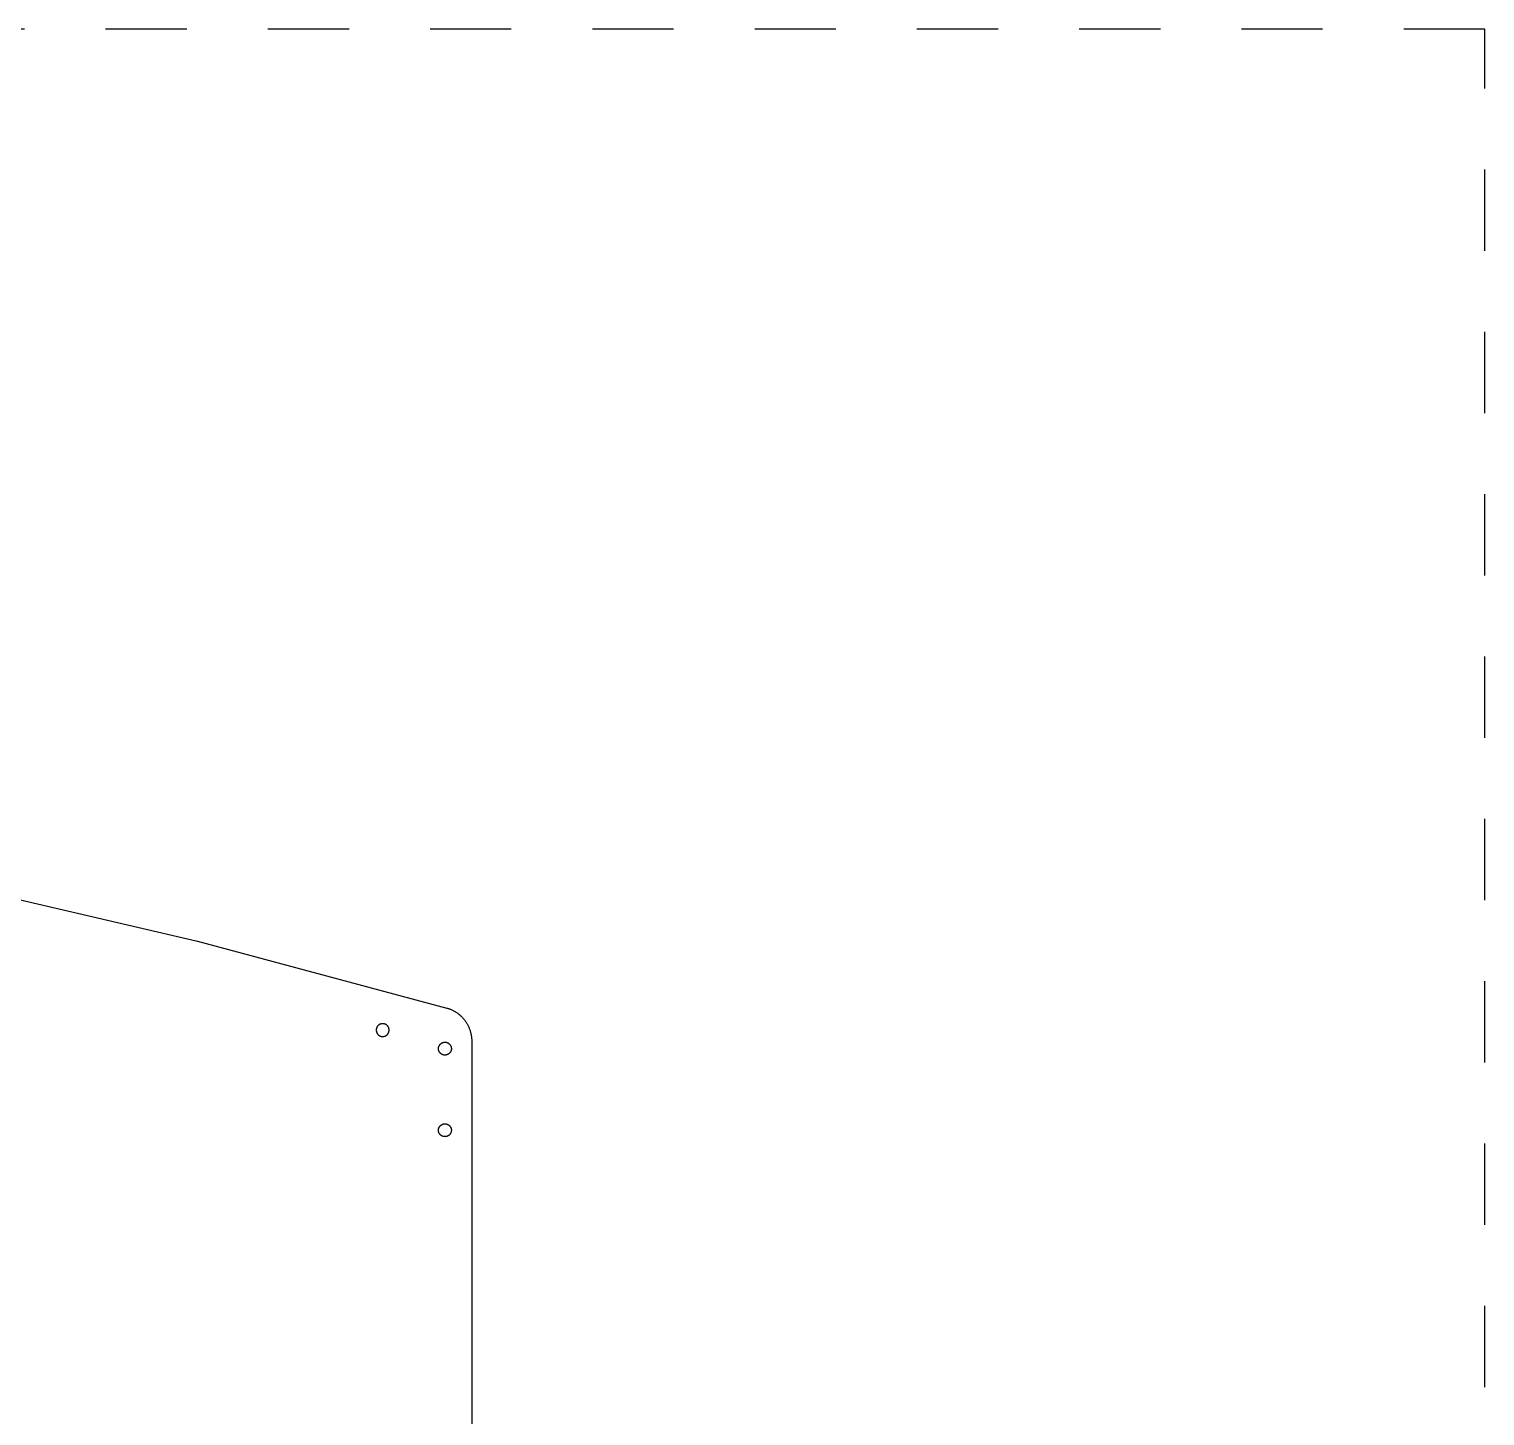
# Model space of a CAD drawing. Extents: x 0 to 146, y -2 to 88.
# Drawn here: x 71.8 to 93, y 61 to 81.18 of the extents above; entities that cross this region are included whole.
import ezdxf

# ---------------------------------------------------------------- set-up
doc = ezdxf.new("R2010")
doc.units = 0
doc.header["$LTSCALE"] = 15
doc.linetypes.add('HIDDEN', pattern=[0.15748, 0.07874, -0.07874])
for name, color, linetype in [('ALL_TEMP$0-REFEENCE', 7, 'HIDDEN'), ('CUT$EXTERIOR', 1, 'CONTINUOUS'), ('CUT$INTERIOR', 5, 'CONTINUOUS')]:
    doc.layers.add(name, color=color, linetype=linetype)

msp = doc.modelspace()

# ---------------------------------------------------------------- linework, layer by layer
at = {"layer": 'ALL_TEMP$0-REFEENCE'}
for p, q in [((92.997, 81.178), (0, 81.178)), ((92.997, 0), (92.997, 81.178))]:
    msp.add_line(p, q, dxfattribs=at)
at = {"layer": 'CUT$EXTERIOR'}
for p, q in [((70.594, 68.761), (74.257, 67.906)), ((74.257, 67.906), (77.885, 66.933)), ((77.885, 66.933), (77.894, 66.931)), ((77.894, 66.931), (77.903, 66.928)), ((77.903, 66.928), (77.912, 66.925)), ((77.912, 66.925), (77.921, 66.922)), ((77.921, 66.922), (77.93, 66.918)), ((77.93, 66.918), (77.939, 66.914)), ((77.939, 66.914), (77.948, 66.911)), ((77.948, 66.911), (77.957, 66.907)), ((77.957, 66.907), (77.966, 66.902)), ((77.966, 66.902), (77.975, 66.898)), ((77.975, 66.898), (77.983, 66.893)), ((77.983, 66.893), (77.992, 66.889)), ((77.992, 66.889), (78.001, 66.884)), ((78.001, 66.884), (78.01, 66.878)), ((78.01, 66.878), (78.018, 66.873)), ((78.018, 66.873), (78.027, 66.867)), ((78.027, 66.867), (78.035, 66.862)), ((78.035, 66.862), (78.043, 66.856)), ((78.043, 66.856), (78.052, 66.849)), ((78.052, 66.849), (78.06, 66.843)), ((78.06, 66.843), (78.068, 66.837)), ((78.068, 66.837), (78.076, 66.83)), ((78.076, 66.83), (78.083, 66.823)), ((78.083, 66.823), (78.091, 66.816)), ((78.091, 66.816), (78.098, 66.809)), ((78.098, 66.809), (78.106, 66.801)), ((78.106, 66.801), (78.113, 66.794)), ((78.113, 66.794), (78.12, 66.786)), ((78.12, 66.786), (78.127, 66.778)), ((78.127, 66.778), (78.134, 66.77)), ((78.134, 66.77), (78.14, 66.762)), ((78.14, 66.762), (78.147, 66.754)), ((78.147, 66.754), (78.153, 66.745)), ((78.153, 66.745), (78.159, 66.737)), ((78.159, 66.737), (78.165, 66.728)), ((78.165, 66.728), (78.17, 66.719)), ((78.17, 66.719), (78.176, 66.71)), ((78.176, 66.71), (78.181, 66.701)), ((78.181, 66.701), (78.186, 66.692)), ((78.186, 66.692), (78.191, 66.683)), ((78.191, 66.683), (78.196, 66.674)), ((78.196, 66.674), (78.2, 66.665)), ((78.2, 66.665), (78.204, 66.655)), ((78.204, 66.655), (78.209, 66.646)), ((78.209, 66.646), (78.212, 66.636)), ((78.212, 66.636), (78.216, 66.627)), ((78.216, 66.627), (78.22, 66.617)), ((78.22, 66.617), (78.223, 66.607)), ((78.223, 66.607), (78.226, 66.598)), ((78.226, 66.598), (78.229, 66.588)), ((78.229, 66.588), (78.231, 66.578)), ((78.231, 66.578), (78.234, 66.568)), ((78.234, 66.568), (78.236, 66.559)), ((78.236, 66.559), (78.238, 66.549)), ((78.238, 66.549), (78.24, 66.539)), ((78.24, 66.539), (78.241, 66.529)), ((78.241, 66.529), (78.243, 66.52)), ((78.243, 66.52), (78.244, 66.51)), ((78.244, 66.51), (78.245, 66.5)), ((78.245, 66.5), (78.246, 66.491)), ((78.246, 66.491), (78.247, 66.481)), ((78.247, 66.481), (78.247, 66.472)), ((78.247, 66.472), (78.247, 66.462)), ((78.247, 66.462), (78.247, 66.453)), ((78.247, 66.453), (78.247, 44.286))]:
    msp.add_line(p, q, dxfattribs=at)
at = {"layer": 'CUT$INTERIOR'}
for p, q in [((76.858, 66.622), (76.857, 66.619)), ((76.857, 66.619), (76.857, 66.615)), ((76.857, 66.615), (76.857, 66.612)), ((76.857, 66.612), (76.857, 66.609)), ((76.857, 66.609), (76.857, 66.606)), ((76.857, 66.606), (76.858, 66.602)), ((76.859, 66.628), (76.858, 66.625)), ((76.858, 66.625), (76.858, 66.622)), ((76.858, 66.602), (76.858, 66.599)), ((76.858, 66.599), (76.859, 66.596)), ((76.86, 66.635), (76.859, 66.632)), ((76.859, 66.632), (76.859, 66.628)), ((76.859, 66.596), (76.859, 66.593)), ((76.859, 66.593), (76.86, 66.59)), ((76.861, 66.638), (76.86, 66.635)), ((76.86, 66.59), (76.861, 66.586)), ((76.862, 66.641), (76.861, 66.638)), ((76.861, 66.586), (76.862, 66.583)), ((76.863, 66.644), (76.862, 66.641)), ((76.862, 66.583), (76.863, 66.58)), ((76.864, 66.647), (76.863, 66.644)), ((76.863, 66.58), (76.864, 66.577)), ((76.865, 66.65), (76.864, 66.647)), ((76.864, 66.577), (76.865, 66.574)), ((76.867, 66.653), (76.865, 66.65)), ((76.865, 66.574), (76.866, 66.571)), ((76.866, 66.571), (76.868, 66.568)), ((76.868, 66.656), (76.867, 66.653)), ((76.87, 66.659), (76.868, 66.656)), ((76.868, 66.568), (76.87, 66.565)), ((76.872, 66.662), (76.87, 66.659)), ((76.87, 66.565), (76.871, 66.563)), ((76.871, 66.563), (76.873, 66.56)), ((76.873, 66.664), (76.872, 66.662)), ((76.875, 66.667), (76.873, 66.664)), ((76.873, 66.56), (76.875, 66.557)), ((76.877, 66.67), (76.875, 66.667)), ((76.875, 66.557), (76.877, 66.555)), ((76.879, 66.672), (76.877, 66.67)), ((76.877, 66.555), (76.879, 66.552)), ((76.881, 66.674), (76.879, 66.672)), ((76.879, 66.552), (76.881, 66.55)), ((76.884, 66.677), (76.881, 66.674)), ((76.881, 66.55), (76.883, 66.547)), ((76.883, 66.547), (76.885, 66.545)), ((76.886, 66.679), (76.884, 66.677)), ((76.885, 66.545), (76.888, 66.543)), ((76.888, 66.681), (76.886, 66.679)), ((76.891, 66.684), (76.888, 66.681)), ((76.893, 66.686), (76.891, 66.684)), ((76.896, 66.688), (76.893, 66.686)), ((76.898, 66.689), (76.896, 66.688)), ((76.901, 66.691), (76.898, 66.689)), ((76.904, 66.693), (76.901, 66.691)), ((76.907, 66.694), (76.904, 66.693)), ((76.91, 66.696), (76.907, 66.694)), ((76.913, 66.697), (76.91, 66.696)), ((76.916, 66.699), (76.913, 66.697)), ((76.919, 66.7), (76.916, 66.699)), ((76.922, 66.701), (76.919, 66.7)), ((76.925, 66.702), (76.922, 66.701)), ((76.928, 66.703), (76.925, 66.702)), ((76.931, 66.703), (76.928, 66.703)), ((76.934, 66.704), (76.931, 66.703)), ((76.938, 66.705), (76.934, 66.704)), ((76.941, 66.705), (76.938, 66.705)), ((76.944, 66.705), (76.941, 66.705)), ((76.947, 66.705), (76.944, 66.705)), ((76.951, 66.706), (76.947, 66.705)), ((76.954, 66.706), (76.951, 66.706)), ((76.957, 66.705), (76.954, 66.706)), ((76.96, 66.705), (76.957, 66.705)), ((76.963, 66.705), (76.96, 66.705)), ((76.967, 66.704), (76.963, 66.705)), ((76.97, 66.704), (76.967, 66.704)), ((76.973, 66.703), (76.97, 66.704)), ((76.976, 66.702), (76.973, 66.703)), ((76.979, 66.701), (76.976, 66.702)), ((76.982, 66.7), (76.979, 66.701)), ((76.985, 66.699), (76.982, 66.7)), ((76.988, 66.698), (76.985, 66.699)), ((76.991, 66.696), (76.988, 66.698)), ((76.994, 66.695), (76.991, 66.696)), ((76.997, 66.693), (76.994, 66.695)), ((77, 66.692), (76.997, 66.693)), ((77.003, 66.69), (77, 66.692)), ((77.005, 66.688), (77.003, 66.69)), ((77.008, 66.686), (77.005, 66.688)), ((77.011, 66.684), (77.008, 66.686)), ((77.013, 66.682), (77.011, 66.684)), ((77.015, 66.68), (77.013, 66.682)), ((77.018, 66.678), (77.015, 66.68)), ((77.015, 66.543), (77.017, 66.546)), ((77.017, 66.546), (77.02, 66.548)), ((77.02, 66.675), (77.018, 66.678)), ((77.022, 66.673), (77.02, 66.675)), ((77.02, 66.548), (77.022, 66.55)), ((77.024, 66.67), (77.022, 66.673)), ((77.022, 66.55), (77.024, 66.553)), ((77.026, 66.668), (77.024, 66.67)), ((77.024, 66.553), (77.026, 66.555)), ((77.028, 66.665), (77.026, 66.668)), ((77.026, 66.555), (77.028, 66.558)), ((77.03, 66.662), (77.028, 66.665)), ((77.028, 66.558), (77.03, 66.561)), ((77.032, 66.66), (77.03, 66.662)), ((77.03, 66.561), (77.031, 66.563)), ((77.031, 66.563), (77.033, 66.566)), ((77.033, 66.657), (77.032, 66.66)), ((77.035, 66.654), (77.033, 66.657)), ((77.033, 66.566), (77.034, 66.569)), ((77.034, 66.569), (77.036, 66.572)), ((77.036, 66.651), (77.035, 66.654)), ((77.037, 66.648), (77.036, 66.651)), ((77.036, 66.572), (77.037, 66.575)), ((77.039, 66.645), (77.037, 66.648)), ((77.037, 66.575), (77.038, 66.578)), ((77.038, 66.578), (77.04, 66.581)), ((77.04, 66.642), (77.039, 66.645)), ((77.041, 66.639), (77.04, 66.642)), ((77.04, 66.581), (77.041, 66.584)), ((77.042, 66.636), (77.041, 66.639)), ((77.041, 66.587), (77.042, 66.591)), ((77.041, 66.584), (77.041, 66.587)), ((77.042, 66.632), (77.042, 66.636)), ((77.043, 66.629), (77.042, 66.632)), ((77.042, 66.591), (77.043, 66.594)), ((77.044, 66.626), (77.043, 66.629)), ((77.043, 66.594), (77.044, 66.597)), ((77.044, 66.623), (77.044, 66.626)), ((77.044, 66.62), (77.044, 66.623)), ((77.045, 66.616), (77.044, 66.62)), ((77.044, 66.603), (77.045, 66.607)), ((77.044, 66.6), (77.044, 66.603)), ((77.044, 66.597), (77.044, 66.6)), ((77.045, 66.613), (77.045, 66.616)), ((77.045, 66.61), (77.045, 66.613)), ((77.045, 66.607), (77.045, 66.61)), ((76.888, 66.543), (76.89, 66.54)), ((76.89, 66.54), (76.893, 66.538)), ((76.893, 66.538), (76.895, 66.536)), ((76.895, 66.536), (76.898, 66.535)), ((76.898, 66.535), (76.901, 66.533)), ((76.901, 66.533), (76.903, 66.531)), ((76.903, 66.531), (76.906, 66.529)), ((76.906, 66.529), (76.909, 66.528)), ((76.909, 66.528), (76.912, 66.527)), ((76.912, 66.527), (76.915, 66.525)), ((76.915, 66.525), (76.918, 66.524)), ((76.918, 66.524), (76.921, 66.523)), ((76.921, 66.523), (76.924, 66.522)), ((76.924, 66.522), (76.927, 66.521)), ((76.927, 66.521), (76.93, 66.52)), ((76.93, 66.52), (76.934, 66.52)), ((76.934, 66.52), (76.937, 66.519)), ((76.937, 66.519), (76.94, 66.519)), ((76.94, 66.519), (76.943, 66.518)), ((76.943, 66.518), (76.947, 66.518)), ((76.947, 66.518), (76.95, 66.518)), ((76.95, 66.518), (76.953, 66.518)), ((76.953, 66.518), (76.956, 66.518)), ((76.956, 66.518), (76.96, 66.518)), ((76.96, 66.518), (76.963, 66.519)), ((76.963, 66.519), (76.966, 66.519)), ((76.966, 66.519), (76.969, 66.52)), ((76.969, 66.52), (76.972, 66.521)), ((76.972, 66.521), (76.976, 66.521)), ((76.976, 66.521), (76.979, 66.522)), ((76.979, 66.522), (76.982, 66.523)), ((76.982, 66.523), (76.985, 66.524)), ((76.985, 66.524), (76.988, 66.526)), ((76.988, 66.526), (76.991, 66.527)), ((76.991, 66.527), (76.994, 66.528)), ((76.994, 66.528), (76.997, 66.53)), ((76.997, 66.53), (76.999, 66.532)), ((76.999, 66.532), (77.002, 66.533)), ((77.002, 66.533), (77.005, 66.535)), ((77.005, 66.535), (77.008, 66.537)), ((77.008, 66.537), (77.01, 66.539)), ((77.01, 66.539), (77.013, 66.541)), ((77.013, 66.541), (77.015, 66.543)), ((77.764, 66.354), (77.765, 66.357)), ((77.764, 66.351), (77.764, 66.354)), ((77.764, 66.347), (77.764, 66.351)), ((77.764, 66.344), (77.764, 66.347)), ((77.764, 66.341), (77.764, 66.344)), ((77.764, 66.338), (77.764, 66.341)), ((77.764, 66.334), (77.764, 66.338)), ((77.764, 66.331), (77.764, 66.334)), ((77.765, 66.357), (77.766, 66.36)), ((77.766, 66.364), (77.767, 66.367)), ((77.766, 66.36), (77.766, 66.364)), ((77.767, 66.367), (77.768, 66.37)), ((77.768, 66.37), (77.769, 66.373)), ((77.769, 66.373), (77.77, 66.376)), ((77.77, 66.376), (77.771, 66.379)), ((77.771, 66.379), (77.773, 66.382)), ((77.773, 66.382), (77.774, 66.385)), ((77.774, 66.385), (77.776, 66.388)), ((77.776, 66.388), (77.777, 66.39)), ((77.777, 66.39), (77.779, 66.393)), ((77.779, 66.393), (77.781, 66.396)), ((77.781, 66.396), (77.783, 66.399)), ((77.783, 66.399), (77.785, 66.401)), ((77.785, 66.401), (77.787, 66.404)), ((77.787, 66.404), (77.789, 66.406)), ((77.789, 66.406), (77.791, 66.408)), ((77.791, 66.408), (77.794, 66.411)), ((77.794, 66.411), (77.796, 66.413)), ((77.796, 66.413), (77.799, 66.415)), ((77.799, 66.415), (77.801, 66.417)), ((77.801, 66.417), (77.804, 66.419)), ((77.804, 66.419), (77.807, 66.421)), ((77.807, 66.421), (77.809, 66.422)), ((77.809, 66.422), (77.812, 66.424)), ((77.812, 66.424), (77.815, 66.425)), ((77.815, 66.425), (77.818, 66.427)), ((77.818, 66.427), (77.821, 66.428)), ((77.821, 66.428), (77.824, 66.429)), ((77.824, 66.429), (77.827, 66.43)), ((77.827, 66.43), (77.83, 66.431)), ((77.83, 66.431), (77.833, 66.432)), ((77.833, 66.432), (77.836, 66.433)), ((77.836, 66.433), (77.84, 66.434)), ((77.84, 66.434), (77.843, 66.434)), ((77.843, 66.434), (77.846, 66.435)), ((77.846, 66.435), (77.849, 66.435)), ((77.849, 66.435), (77.853, 66.435)), ((77.853, 66.435), (77.856, 66.435)), ((77.856, 66.435), (77.859, 66.435)), ((77.859, 66.435), (77.862, 66.435)), ((77.862, 66.435), (77.866, 66.435)), ((77.866, 66.435), (77.869, 66.435)), ((77.869, 66.435), (77.872, 66.434)), ((77.872, 66.434), (77.875, 66.434)), ((77.875, 66.434), (77.878, 66.433)), ((77.878, 66.433), (77.882, 66.432)), ((77.882, 66.432), (77.885, 66.431)), ((77.885, 66.431), (77.888, 66.43)), ((77.888, 66.43), (77.891, 66.429)), ((77.891, 66.429), (77.894, 66.428)), ((77.894, 66.428), (77.897, 66.427)), ((77.897, 66.427), (77.9, 66.425)), ((77.9, 66.425), (77.903, 66.424)), ((77.903, 66.424), (77.905, 66.422)), ((77.905, 66.422), (77.908, 66.421)), ((77.908, 66.421), (77.911, 66.419)), ((77.911, 66.419), (77.914, 66.417)), ((77.914, 66.417), (77.916, 66.415)), ((77.916, 66.415), (77.919, 66.413)), ((77.919, 66.413), (77.921, 66.411)), ((77.921, 66.411), (77.923, 66.408)), ((77.923, 66.408), (77.926, 66.406)), ((77.926, 66.406), (77.928, 66.404)), ((77.928, 66.404), (77.93, 66.401)), ((77.93, 66.401), (77.932, 66.399)), ((77.932, 66.399), (77.934, 66.396)), ((77.934, 66.396), (77.936, 66.393)), ((77.936, 66.393), (77.937, 66.39)), ((77.937, 66.39), (77.939, 66.388)), ((77.939, 66.388), (77.941, 66.385)), ((77.941, 66.385), (77.942, 66.382)), ((77.942, 66.382), (77.943, 66.379)), ((77.943, 66.379), (77.945, 66.376)), ((77.945, 66.376), (77.946, 66.373)), ((77.946, 66.373), (77.947, 66.37)), ((77.947, 66.37), (77.948, 66.367)), ((77.948, 66.367), (77.949, 66.364)), ((77.949, 66.364), (77.949, 66.36)), ((77.949, 66.36), (77.95, 66.357)), ((77.95, 66.357), (77.95, 66.354)), ((77.95, 66.354), (77.951, 66.351)), ((77.951, 66.351), (77.951, 66.347)), ((77.951, 66.347), (77.951, 66.344)), ((77.951, 66.344), (77.951, 66.341)), ((77.951, 66.341), (77.951, 66.338)), ((77.951, 66.338), (77.951, 66.334)), ((77.951, 66.334), (77.951, 66.331)), ((77.765, 66.328), (77.764, 66.331)), ((77.765, 66.325), (77.765, 66.328)), ((77.766, 66.322), (77.765, 66.325)), ((77.767, 66.318), (77.766, 66.322)), ((77.767, 66.315), (77.767, 66.318)), ((77.768, 66.312), (77.767, 66.315)), ((77.77, 66.309), (77.768, 66.312)), ((77.771, 66.306), (77.77, 66.309)), ((77.772, 66.303), (77.771, 66.306)), ((77.773, 66.3), (77.772, 66.303)), ((77.775, 66.297), (77.773, 66.3)), ((77.776, 66.294), (77.775, 66.297)), ((77.778, 66.292), (77.776, 66.294)), ((77.78, 66.289), (77.778, 66.292)), ((77.782, 66.286), (77.78, 66.289)), ((77.784, 66.284), (77.782, 66.286)), ((77.786, 66.281), (77.784, 66.284)), ((77.788, 66.279), (77.786, 66.281)), ((77.79, 66.276), (77.788, 66.279)), ((77.793, 66.274), (77.79, 66.276)), ((77.795, 66.272), (77.793, 66.274)), ((77.797, 66.27), (77.795, 66.272)), ((77.8, 66.268), (77.797, 66.27)), ((77.803, 66.266), (77.8, 66.268)), ((77.805, 66.264), (77.803, 66.266)), ((77.808, 66.262), (77.805, 66.264)), ((77.811, 66.26), (77.808, 66.262)), ((77.814, 66.259), (77.811, 66.26)), ((77.817, 66.257), (77.814, 66.259)), ((77.819, 66.256), (77.817, 66.257)), ((77.822, 66.255), (77.819, 66.256)), ((77.826, 66.254), (77.822, 66.255)), ((77.829, 66.253), (77.826, 66.254)), ((77.832, 66.252), (77.829, 66.253)), ((77.835, 66.251), (77.832, 66.252)), ((77.838, 66.25), (77.835, 66.251)), ((77.841, 66.249), (77.838, 66.25)), ((77.844, 66.249), (77.841, 66.249)), ((77.848, 66.249), (77.844, 66.249)), ((77.851, 66.248), (77.848, 66.249)), ((77.854, 66.248), (77.851, 66.248)), ((77.857, 66.248), (77.854, 66.248)), ((77.861, 66.248), (77.857, 66.248)), ((77.864, 66.248), (77.861, 66.248)), ((77.867, 66.249), (77.864, 66.248)), ((77.87, 66.249), (77.867, 66.249)), ((77.874, 66.249), (77.87, 66.249)), ((77.877, 66.25), (77.874, 66.249)), ((77.88, 66.251), (77.877, 66.25)), ((77.883, 66.252), (77.88, 66.251)), ((77.886, 66.253), (77.883, 66.252)), ((77.889, 66.254), (77.886, 66.253)), ((77.892, 66.255), (77.889, 66.254)), ((77.895, 66.256), (77.892, 66.255)), ((77.898, 66.257), (77.895, 66.256)), ((77.901, 66.259), (77.898, 66.257)), ((77.904, 66.26), (77.901, 66.259)), ((77.907, 66.262), (77.904, 66.26)), ((77.91, 66.264), (77.907, 66.262)), ((77.912, 66.266), (77.91, 66.264)), ((77.915, 66.268), (77.912, 66.266)), ((77.917, 66.27), (77.915, 66.268)), ((77.92, 66.272), (77.917, 66.27)), ((77.922, 66.274), (77.92, 66.272)), ((77.925, 66.276), (77.922, 66.274)), ((77.927, 66.279), (77.925, 66.276)), ((77.929, 66.281), (77.927, 66.279)), ((77.931, 66.284), (77.929, 66.281)), ((77.933, 66.286), (77.931, 66.284)), ((77.935, 66.289), (77.933, 66.286)), ((77.937, 66.292), (77.935, 66.289)), ((77.938, 66.294), (77.937, 66.292)), ((77.94, 66.297), (77.938, 66.294)), ((77.941, 66.3), (77.94, 66.297)), ((77.943, 66.303), (77.941, 66.3)), ((77.944, 66.306), (77.943, 66.303)), ((77.945, 66.309), (77.944, 66.306)), ((77.946, 66.312), (77.945, 66.309)), ((77.947, 66.315), (77.946, 66.312)), ((77.948, 66.318), (77.947, 66.315)), ((77.949, 66.322), (77.948, 66.318)), ((77.95, 66.325), (77.949, 66.322)), ((77.951, 66.331), (77.95, 66.328)), ((77.95, 66.328), (77.95, 66.325)), ((77.764, 65.165), (77.765, 65.167)), ((77.764, 65.163), (77.764, 65.165)), ((77.764, 65.161), (77.764, 65.163)), ((77.764, 65.158), (77.764, 65.161)), ((77.764, 65.156), (77.764, 65.158)), ((77.764, 65.154), (77.764, 65.156)), ((77.764, 65.152), (77.764, 65.154)), ((77.764, 65.15), (77.764, 65.152)), ((77.764, 65.148), (77.764, 65.15)), ((77.764, 65.146), (77.764, 65.148)), ((77.764, 65.144), (77.764, 65.146)), ((77.765, 65.142), (77.764, 65.144)), ((77.765, 65.171), (77.766, 65.173)), ((77.765, 65.169), (77.765, 65.171)), ((77.765, 65.167), (77.765, 65.169)), ((77.765, 65.139), (77.765, 65.142)), ((77.765, 65.137), (77.765, 65.139)), ((77.766, 65.135), (77.765, 65.137)), ((77.766, 65.176), (77.767, 65.178)), ((77.766, 65.173), (77.766, 65.176)), ((77.766, 65.133), (77.766, 65.135)), ((77.767, 65.131), (77.766, 65.133)), ((77.767, 65.18), (77.768, 65.182)), ((77.767, 65.178), (77.767, 65.18)), ((77.767, 65.128), (77.767, 65.131)), ((77.768, 65.126), (77.767, 65.128)), ((77.768, 65.182), (77.769, 65.184)), ((77.769, 65.124), (77.768, 65.126)), ((77.769, 65.187), (77.77, 65.189)), ((77.769, 65.184), (77.769, 65.187)), ((77.769, 65.122), (77.769, 65.124)), ((77.77, 65.12), (77.769, 65.122)), ((77.77, 65.189), (77.771, 65.191)), ((77.771, 65.118), (77.77, 65.12)), ((77.771, 65.191), (77.772, 65.193)), ((77.772, 65.115), (77.771, 65.118)), ((77.772, 65.193), (77.773, 65.195)), ((77.773, 65.113), (77.772, 65.115)), ((77.773, 65.195), (77.774, 65.197)), ((77.774, 65.111), (77.773, 65.113)), ((77.774, 65.197), (77.775, 65.199)), ((77.775, 65.109), (77.774, 65.111)), ((77.775, 65.199), (77.776, 65.201)), ((77.776, 65.107), (77.775, 65.109)), ((77.776, 65.201), (77.778, 65.204)), ((77.778, 65.105), (77.776, 65.107)), ((77.778, 65.204), (77.779, 65.206)), ((77.779, 65.103), (77.778, 65.105)), ((77.779, 65.206), (77.78, 65.208)), ((77.78, 65.101), (77.779, 65.103)), ((77.78, 65.208), (77.782, 65.21)), ((77.782, 65.099), (77.78, 65.101)), ((77.782, 65.21), (77.783, 65.211)), ((77.783, 65.097), (77.782, 65.099)), ((77.783, 65.211), (77.785, 65.213)), ((77.785, 65.095), (77.783, 65.097)), ((77.785, 65.213), (77.786, 65.215)), ((77.786, 65.093), (77.785, 65.095)), ((77.786, 65.215), (77.788, 65.217)), ((77.788, 65.091), (77.786, 65.093)), ((77.788, 65.217), (77.789, 65.219)), ((77.789, 65.09), (77.788, 65.091)), ((77.789, 65.219), (77.791, 65.221)), ((77.791, 65.088), (77.789, 65.09)), ((77.791, 65.221), (77.793, 65.222)), ((77.793, 65.086), (77.791, 65.088)), ((77.793, 65.222), (77.795, 65.224)), ((77.795, 65.085), (77.793, 65.086)), ((77.795, 65.224), (77.796, 65.225)), ((77.796, 65.083), (77.795, 65.085)), ((77.796, 65.225), (77.798, 65.227)), ((77.798, 65.081), (77.796, 65.083)), ((77.798, 65.227), (77.8, 65.229)), ((77.8, 65.08), (77.798, 65.081)), ((77.8, 65.229), (77.802, 65.23)), ((77.802, 65.079), (77.8, 65.08)), ((77.802, 65.23), (77.804, 65.231)), ((77.804, 65.077), (77.802, 65.079)), ((77.804, 65.231), (77.806, 65.233)), ((77.806, 65.076), (77.804, 65.077)), ((77.806, 65.233), (77.808, 65.234)), ((77.808, 65.074), (77.806, 65.076)), ((77.808, 65.234), (77.81, 65.235)), ((77.81, 65.073), (77.808, 65.074)), ((77.81, 65.235), (77.812, 65.236)), ((77.812, 65.072), (77.81, 65.073)), ((77.812, 65.236), (77.814, 65.238)), ((77.814, 65.071), (77.812, 65.072)), ((77.814, 65.238), (77.816, 65.239)), ((77.816, 65.07), (77.814, 65.071)), ((77.816, 65.239), (77.819, 65.24)), ((77.819, 65.069), (77.816, 65.07)), ((77.819, 65.24), (77.821, 65.241)), ((77.821, 65.068), (77.819, 65.069)), ((77.821, 65.241), (77.823, 65.241)), ((77.823, 65.067), (77.821, 65.068)), ((77.823, 65.241), (77.825, 65.242)), ((77.825, 65.066), (77.823, 65.067)), ((77.825, 65.242), (77.827, 65.243)), ((77.827, 65.065), (77.825, 65.066)), ((77.827, 65.243), (77.829, 65.244)), ((77.829, 65.065), (77.827, 65.065)), ((77.829, 65.244), (77.832, 65.244)), ((77.832, 65.064), (77.829, 65.065)), ((77.832, 65.244), (77.834, 65.245)), ((77.834, 65.064), (77.832, 65.064)), ((77.834, 65.245), (77.836, 65.246)), ((77.836, 65.063), (77.834, 65.064)), ((77.836, 65.246), (77.838, 65.246)), ((77.838, 65.062), (77.836, 65.063)), ((77.838, 65.246), (77.84, 65.246)), ((77.84, 65.062), (77.838, 65.062)), ((77.84, 65.246), (77.843, 65.247)), ((77.843, 65.062), (77.84, 65.062)), ((77.843, 65.247), (77.845, 65.247)), ((77.845, 65.061), (77.843, 65.062)), ((77.845, 65.247), (77.847, 65.247)), ((77.847, 65.061), (77.845, 65.061)), ((77.847, 65.247), (77.849, 65.248)), ((77.849, 65.061), (77.847, 65.061)), ((77.849, 65.248), (77.851, 65.248)), ((77.851, 65.061), (77.849, 65.061)), ((77.851, 65.248), (77.853, 65.248)), ((77.853, 65.061), (77.851, 65.061)), ((77.853, 65.248), (77.855, 65.248)), ((77.855, 65.248), (77.857, 65.248)), ((77.857, 65.248), (77.859, 65.248)), ((77.859, 65.248), (77.862, 65.248)), ((77.862, 65.248), (77.864, 65.248)), ((77.864, 65.061), (77.862, 65.061)), ((77.864, 65.248), (77.866, 65.248)), ((77.866, 65.061), (77.864, 65.061)), ((77.866, 65.248), (77.868, 65.247)), ((77.868, 65.061), (77.866, 65.061)), ((77.868, 65.247), (77.87, 65.247)), ((77.87, 65.061), (77.868, 65.061)), ((77.87, 65.247), (77.872, 65.247)), ((77.872, 65.062), (77.87, 65.061)), ((77.872, 65.247), (77.874, 65.246)), ((77.874, 65.062), (77.872, 65.062)), ((77.874, 65.246), (77.877, 65.246)), ((77.877, 65.062), (77.874, 65.062)), ((77.877, 65.246), (77.879, 65.246)), ((77.879, 65.063), (77.877, 65.062)), ((77.879, 65.246), (77.881, 65.245)), ((77.881, 65.064), (77.879, 65.063)), ((77.881, 65.245), (77.883, 65.244)), ((77.883, 65.064), (77.881, 65.064)), ((77.883, 65.244), (77.885, 65.244)), ((77.885, 65.065), (77.883, 65.064)), ((77.885, 65.244), (77.888, 65.243)), ((77.888, 65.065), (77.885, 65.065)), ((77.888, 65.243), (77.89, 65.242)), ((77.89, 65.066), (77.888, 65.065)), ((77.89, 65.242), (77.892, 65.241)), ((77.892, 65.067), (77.89, 65.066)), ((77.892, 65.241), (77.894, 65.241)), ((77.894, 65.068), (77.892, 65.067)), ((77.894, 65.241), (77.896, 65.24)), ((77.896, 65.069), (77.894, 65.068)), ((77.896, 65.24), (77.898, 65.239)), ((77.898, 65.07), (77.896, 65.069)), ((77.898, 65.239), (77.9, 65.238)), ((77.9, 65.071), (77.898, 65.07)), ((77.9, 65.238), (77.903, 65.236)), ((77.903, 65.072), (77.9, 65.071)), ((77.903, 65.236), (77.905, 65.235)), ((77.905, 65.073), (77.903, 65.072)), ((77.905, 65.235), (77.907, 65.234)), ((77.907, 65.074), (77.905, 65.073)), ((77.907, 65.234), (77.909, 65.233)), ((77.909, 65.076), (77.907, 65.074)), ((77.909, 65.233), (77.911, 65.231)), ((77.911, 65.077), (77.909, 65.076)), ((77.911, 65.231), (77.913, 65.23)), ((77.913, 65.079), (77.911, 65.077)), ((77.913, 65.23), (77.915, 65.229)), ((77.915, 65.08), (77.913, 65.079)), ((77.915, 65.229), (77.916, 65.227)), ((77.916, 65.081), (77.915, 65.08)), ((77.916, 65.227), (77.918, 65.225)), ((77.918, 65.083), (77.916, 65.081)), ((77.918, 65.225), (77.92, 65.224)), ((77.92, 65.085), (77.918, 65.083)), ((77.92, 65.224), (77.922, 65.222)), ((77.922, 65.086), (77.92, 65.085)), ((77.922, 65.222), (77.924, 65.221)), ((77.924, 65.088), (77.922, 65.086)), ((77.924, 65.221), (77.925, 65.219)), ((77.925, 65.09), (77.924, 65.088)), ((77.925, 65.219), (77.927, 65.217)), ((77.927, 65.091), (77.925, 65.09)), ((77.927, 65.217), (77.929, 65.215)), ((77.929, 65.093), (77.927, 65.091)), ((77.929, 65.215), (77.93, 65.213)), ((77.93, 65.095), (77.929, 65.093)), ((77.93, 65.213), (77.932, 65.211)), ((77.932, 65.097), (77.93, 65.095)), ((77.932, 65.211), (77.933, 65.21)), ((77.933, 65.099), (77.932, 65.097)), ((77.933, 65.21), (77.935, 65.208)), ((77.935, 65.101), (77.933, 65.099)), ((77.935, 65.208), (77.936, 65.206)), ((77.936, 65.103), (77.935, 65.101)), ((77.936, 65.206), (77.937, 65.204)), ((77.937, 65.105), (77.936, 65.103)), ((77.937, 65.204), (77.938, 65.201)), ((77.938, 65.107), (77.937, 65.105)), ((77.938, 65.201), (77.94, 65.199)), ((77.94, 65.109), (77.938, 65.107)), ((77.94, 65.199), (77.941, 65.197)), ((77.941, 65.111), (77.94, 65.109)), ((77.941, 65.197), (77.942, 65.195)), ((77.942, 65.113), (77.941, 65.111)), ((77.942, 65.195), (77.943, 65.193)), ((77.943, 65.115), (77.942, 65.113)), ((77.943, 65.193), (77.944, 65.191)), ((77.944, 65.118), (77.943, 65.115)), ((77.944, 65.191), (77.945, 65.189)), ((77.945, 65.12), (77.944, 65.118)), ((77.945, 65.189), (77.945, 65.187)), ((77.945, 65.187), (77.946, 65.184)), ((77.946, 65.124), (77.945, 65.122)), ((77.945, 65.122), (77.945, 65.12)), ((77.946, 65.184), (77.947, 65.182)), ((77.947, 65.126), (77.946, 65.124)), ((77.947, 65.182), (77.948, 65.18)), ((77.948, 65.128), (77.947, 65.126)), ((77.948, 65.18), (77.948, 65.178)), ((77.948, 65.178), (77.949, 65.176)), ((77.949, 65.133), (77.948, 65.131)), ((77.948, 65.131), (77.948, 65.128)), ((77.949, 65.176), (77.949, 65.173)), ((77.949, 65.173), (77.95, 65.171)), ((77.95, 65.137), (77.949, 65.135)), ((77.949, 65.135), (77.949, 65.133)), ((77.95, 65.171), (77.95, 65.169)), ((77.95, 65.169), (77.95, 65.167)), ((77.95, 65.167), (77.951, 65.165)), ((77.951, 65.144), (77.95, 65.142)), ((77.95, 65.142), (77.95, 65.139)), ((77.95, 65.139), (77.95, 65.137)), ((77.951, 65.165), (77.951, 65.163)), ((77.951, 65.163), (77.951, 65.161)), ((77.951, 65.161), (77.951, 65.158)), ((77.951, 65.158), (77.951, 65.156)), ((77.951, 65.156), (77.951, 65.154)), ((77.951, 65.154), (77.951, 65.152)), ((77.951, 65.152), (77.951, 65.15)), ((77.951, 65.15), (77.951, 65.148)), ((77.951, 65.148), (77.951, 65.146)), ((77.951, 65.146), (77.951, 65.144)), ((77.855, 65.061), (77.853, 65.061)), ((77.857, 65.06), (77.855, 65.061)), ((77.859, 65.061), (77.857, 65.06)), ((77.862, 65.061), (77.859, 65.061))]:
    msp.add_line(p, q, dxfattribs=at)

doc.saveas('drawing.dxf')
